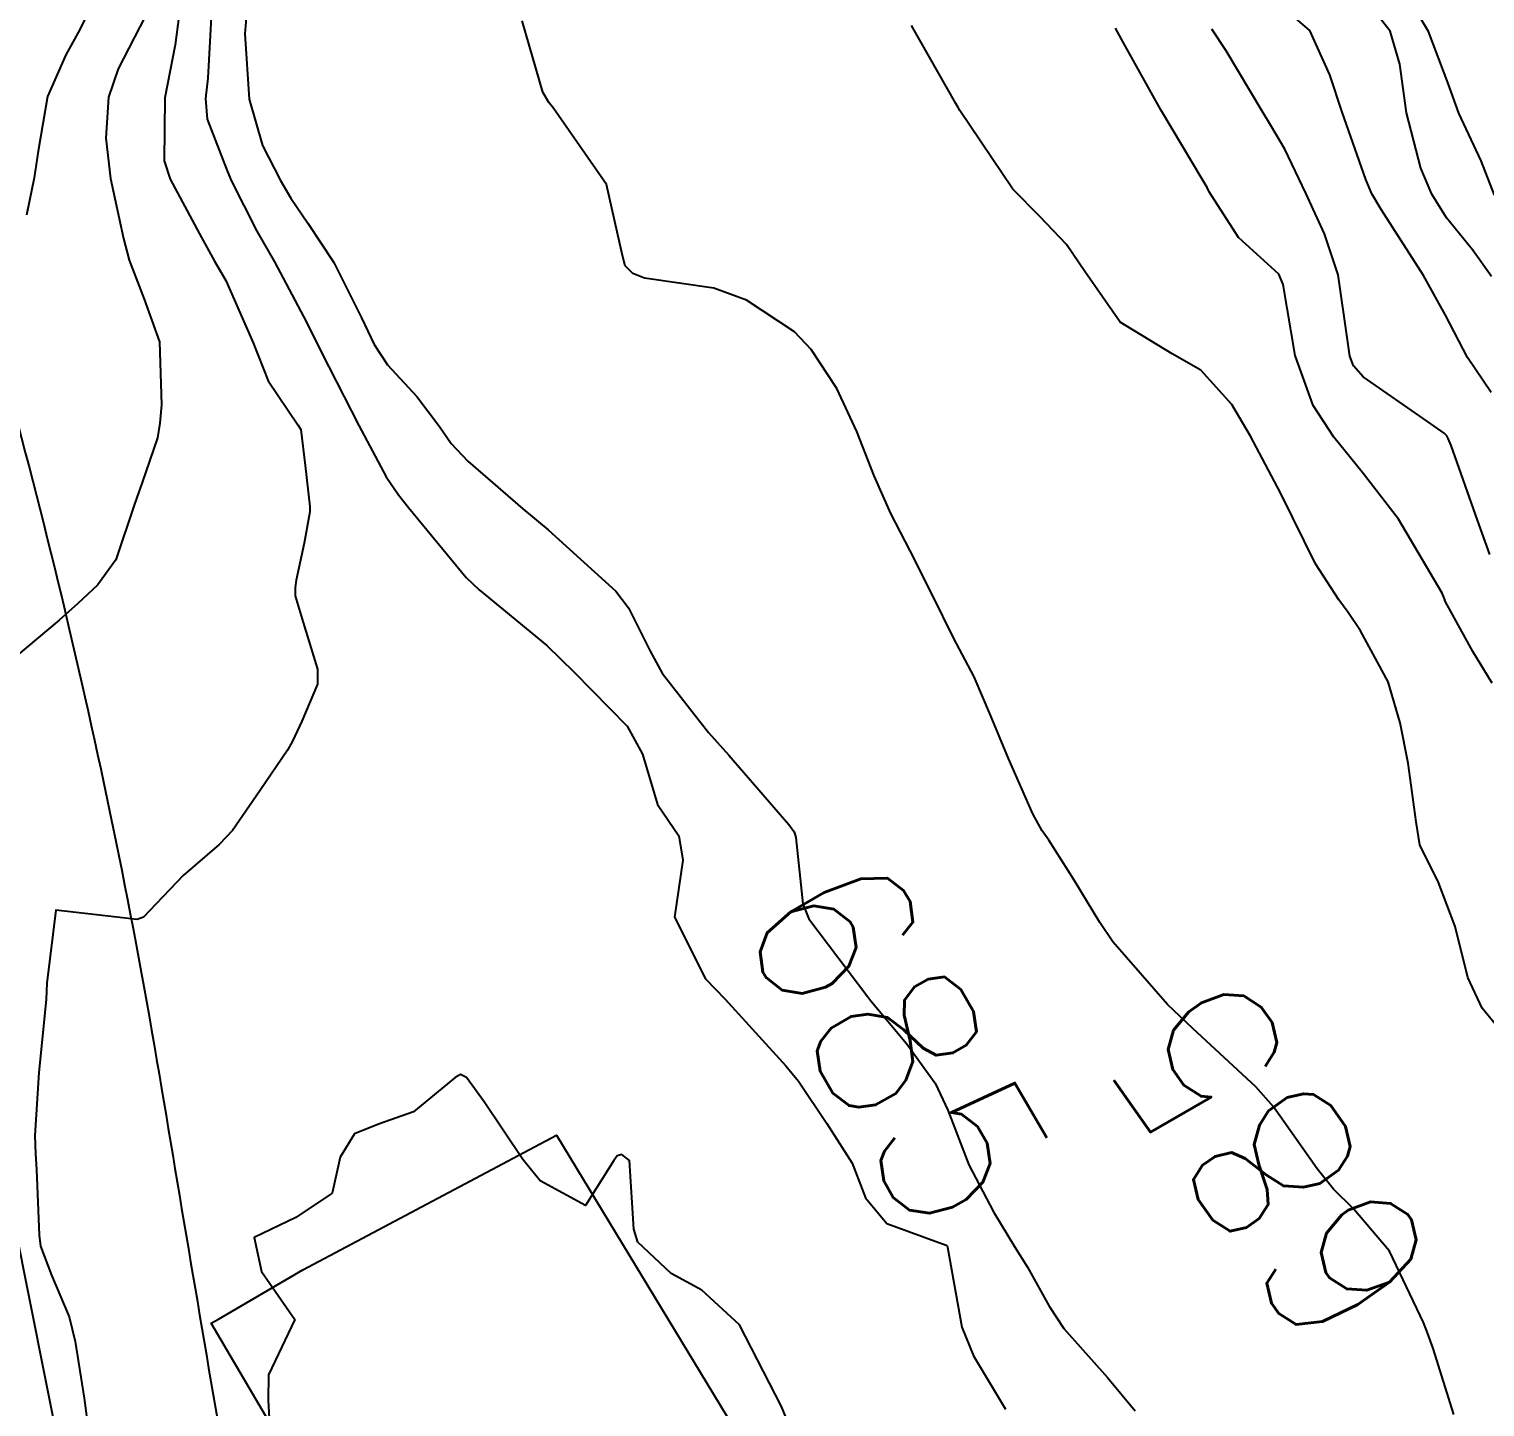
# Model space of a CAD drawing. Header units: metres. Extents: x 298520 to 308411, y 7433745 to 7450750.
# Drawn here: x 301149.22 to 301185.02, y 7443013.19 to 7443047.08 of the extents above; entities that cross this region are included whole.
import ezdxf
from ezdxf.enums import TextEntityAlignment as Align

# ---------------------------------------------------------------- set-up
doc = ezdxf.new("R2010")
doc.units = ezdxf.units.M
doc.header["$LTSCALE"] = 10
doc.linetypes.add('DASHED', pattern=[0.75, 0.5, -0.25])
for name, color, linetype in [('Cotas', 45, 'Continuous'), ('Curvas de Nivel 1m', 11, 'Continuous'), ('Curvas de Nivel 5m', 15, 'Continuous'), ('Edificações', 30, 'Continuous'), ('Vias Primárias', 230, 'Continuous'), ('Vias Secundárias', 230, 'DASHED')]:
    doc.layers.add(name, color=color, linetype=linetype)
doc.styles.add('Style-STANDARD', font='STANDARD.shx')

msp = doc.modelspace()

# ---------------------------------------------------------------- linework, layer by layer
at = {"layer": 'Curvas de Nivel 1m', "flags": 128}
for points, elevation in [([(301185.25, 7443042.992), (301184.928, 7443043.834), (301184.377, 7443045.006), (301184.114, 7443045.737), (301183.631, 7443047.015), (301182.863, 7443048.306)], 691), ([(301185.168, 7443038.136), (301184.592, 7443039.002), (301184.048, 7443040.038), (301183.506, 7443041.016), (301182.463, 7443042.642), (301182.237, 7443043.028), (301182.086, 7443043.379), (301181.509, 7443045.036), (301181.202, 7443045.953), (301180.714, 7443047.044), (301180.138, 7443047.531)], 689), ([(301152.071, 7443047.391), (301151.408, 7443046.102), (301151.172, 7443045.399), (301151.106, 7443044.392), (301151.215, 7443043.399), (301151.536, 7443041.928), (301151.677, 7443041.394), (301152.049, 7443040.436), (301152.426, 7443039.386), (301152.469, 7443037.837), (301152.435, 7443037.386), (301152.371, 7443037.025), (301151.998, 7443035.924), (301151.856, 7443035.529), (301151.812, 7443035.392), (301151.345, 7443034.023), (301150.899, 7443033.401), (301150.413, 7443032.951), (301149.954, 7443032.541), (301148.633, 7443031.43)], 688), ([(301150.627, 7443047.405), (301150.464, 7443047.071), (301150.123, 7443046.447), (301149.665, 7443045.417), (301149.44, 7443044.073), (301149.342, 7443043.421), (301149.154, 7443042.504)], 689), ([(301152.9, 7443047.378), (301152.808, 7443046.694), (301152.553, 7443045.383), (301152.539, 7443043.834), (301152.684, 7443043.384), (301153.408, 7443042.038), (301153.773, 7443041.373), (301154.056, 7443040.893), (301154.73, 7443039.36), (301155.092, 7443038.422), (301155.825, 7443037.343), (301155.895, 7443037.225), (301156.003, 7443036.347), (301156.121, 7443035.339), (301156.122, 7443035.207), (301155.979, 7443034.43), (301155.786, 7443033.523), (301155.756, 7443033.343), (301155.756, 7443033.138), (301155.954, 7443032.478), (301156.31, 7443031.336), (301156.307, 7443030.967), (301155.924, 7443030.053), (301155.696, 7443029.564), (301155.568, 7443029.345), (301154.887, 7443028.34), (301154.222, 7443027.365), (301153.889, 7443027.022), (301153.002, 7443026.259), (301152.175, 7443025.387), (301152.027, 7443025.232), (301151.87, 7443025.178), (301149.873, 7443025.41), (301149.651, 7443023.608), (301149.643, 7443023.413), (301149.635, 7443023.207), (301149.454, 7443021.416), (301149.354, 7443019.862), (301149.375, 7443019.416), (301149.399, 7443019.026), (301149.46, 7443017.415), (301149.499, 7443017.143), (301149.763, 7443016.431), (301150.199, 7443015.406), (301150.352, 7443014.796), (301150.572, 7443013.402), (301150.703, 7443012.41)], 687), ([(301153.695, 7443047.367), (301153.609, 7443045.869), (301153.557, 7443045.368), (301153.594, 7443044.863), (301154.085, 7443043.594), (301154.149, 7443043.435), (301154.177, 7443043.369), (301154.82, 7443042.108), (301155.247, 7443041.352), (301156.041, 7443039.871), (301156.304, 7443039.337), (301156.588, 7443038.773), (301157.323, 7443037.327), (301158, 7443036.064), (301158.3, 7443035.619), (301158.545, 7443035.312), (301159.967, 7443033.588), (301160.281, 7443033.287), (301161.949, 7443031.918), (301162.619, 7443031.263), (301163.923, 7443029.931), (301164.301, 7443029.244), (301164.669, 7443028.007), (301165.191, 7443027.231), (301165.295, 7443026.637), (301165.086, 7443025.232), (301165.85, 7443023.719), (301166.332, 7443023.215), (301167.827, 7443021.575), (301168.134, 7443021.197), (301168.834, 7443020.163), (301169.461, 7443019.183), (301169.784, 7443018.334), (301170.306, 7443017.7), (301171.773, 7443017.164), (301171.79, 7443017.15), (301171.804, 7443017.118), (301172.152, 7443015.146), (301172.438, 7443014.447), (301173.225, 7443013.135)], 686), ([(301185.353, 7443022.502), (301184.947, 7443022.993), (301184.601, 7443023.749), (301184.287, 7443025.004), (301183.879, 7443026.087), (301183.415, 7443027.015), (301183.331, 7443027.583), (301183.134, 7443029.018), (301182.937, 7443030.011), (301182.637, 7443031.023), (301181.955, 7443032.278), (301181.652, 7443032.726), (301181.425, 7443033.038), (301180.85, 7443033.925), (301180.294, 7443035.055), (301179.992, 7443035.674), (301179.252, 7443037.068), (301178.793, 7443037.841), (301178.029, 7443038.688), (301177.327, 7443039.087), (301176.044, 7443039.869), (301175.178, 7443041.113), (301174.731, 7443041.782), (301174.076, 7443042.465), (301173.412, 7443043.137), (301172.102, 7443045.075), (301172.06, 7443045.15), (301172.01, 7443045.245), (301170.92, 7443047.162)], 686), ([(301185.193, 7443030.991), (301184.718, 7443031.766), (301184.04, 7443033.009), (301184.02, 7443033.066), (301183.965, 7443033.2), (301182.891, 7443035.021), (301182, 7443036.18), (301181.3, 7443037.041), (301180.792, 7443037.819), (301180.348, 7443039.047), (301180.059, 7443040.795), (301179.951, 7443041.052), (301178.959, 7443041.954), (301178.233, 7443043.078), (301178.184, 7443043.179), (301178.086, 7443043.347), (301177.047, 7443045.091), (301176.128, 7443046.741), (301175.933, 7443047.103)], 687), ([(301185.14, 7443034.158), (301184.833, 7443034.997), (301184.184, 7443036.834), (301184.118, 7443037.008), (301184.081, 7443037.076), (301184.014, 7443037.14), (301183.603, 7443037.428), (301182.028, 7443038.528), (301181.79, 7443038.793), (301181.697, 7443039.033), (301181.642, 7443039.431), (301181.412, 7443041.037), (301181.075, 7443042.038), (301180.618, 7443043.045), (301180.094, 7443044.123), (301179.753, 7443044.709), (301179.542, 7443045.058), (301178.651, 7443046.546), (301178.299, 7443047.078)], 688), ([(301168.551, 7443011.192), (301167.723, 7443013.2), (301166.685, 7443015.211), (301165.761, 7443016.061), (301165.005, 7443016.471), (301164.183, 7443017.244), (301164.091, 7443017.56), (301163.978, 7443019.247), (301163.795, 7443019.399), (301163.682, 7443019.364), (301163.595, 7443019.252), (301162.9, 7443018.141), (301161.788, 7443018.745), (301161.362, 7443019.274), (301160.409, 7443020.689), (301159.975, 7443021.288), (301159.824, 7443021.364), (301159.692, 7443021.292), (301158.673, 7443020.444), (301157.805, 7443020.143), (301157.22, 7443019.907), (301156.862, 7443019.329), (301156.672, 7443018.443), (301155.778, 7443017.846), (301154.755, 7443017.355), (301154.929, 7443016.517), (301155.753, 7443015.34), (301155.106, 7443013.975), (301155.099, 7443013.349), (301155.132, 7443012.763)], 686)]:
    msp.add_lwpolyline(points, dxfattribs=dict(at, elevation=elevation))
at = {"layer": 'Curvas de Nivel 5m', "flags": 128}
for points, elevation in [([(301185.179, 7443040.993), (301184.713, 7443041.644), (301184.077, 7443042.438), (301183.709, 7443043.014), (301183.446, 7443043.66), (301183.092, 7443045.02), (301182.925, 7443046.218), (301182.686, 7443047.024), (301182.14, 7443047.72)], 690), ([(301154.551, 7443047.356), (301154.524, 7443046.959), (301154.632, 7443045.355), (301154.952, 7443044.217), (301155.396, 7443043.35), (301155.652, 7443042.92), (301156.073, 7443042.3), (301156.707, 7443041.334), (301157.393, 7443039.976), (301157.699, 7443039.323), (301158.028, 7443038.822), (301158.755, 7443038.043), (301159.305, 7443037.301), (301159.598, 7443036.885), (301160.004, 7443036.446), (301161.357, 7443035.276), (301161.985, 7443034.762), (301163.645, 7443033.253), (301163.959, 7443032.846), (301164.486, 7443031.779), (301164.784, 7443031.237), (301165.921, 7443029.775), (301166.423, 7443029.215), (301167.896, 7443027.511), (301168.027, 7443027.331), (301168.07, 7443027.197), (301168.246, 7443025.564), (301168.393, 7443025.195), (301169.844, 7443023.271), (301169.918, 7443023.179), (301170.791, 7443022.124), (301171.497, 7443021.155), (301171.813, 7443020.487), (301172.327, 7443019.145), (301172.934, 7443017.986), (301173.451, 7443017.133), (301173.768, 7443016.626), (301174.306, 7443015.67), (301174.662, 7443015.116), (301175.735, 7443013.911), (301176.414, 7443013.093)], 685), ([(301184.252, 7443013.002), (301183.747, 7443014.624), (301183.604, 7443015.011), (301183.505, 7443015.263), (301182.67, 7443017.021), (301181.783, 7443018.058), (301181.297, 7443018.547), (301180.894, 7443019.043), (301179.816, 7443020.567), (301179.385, 7443021.064), (301177.837, 7443022.492), (301177.212, 7443023.086), (301175.866, 7443024.629), (301175.547, 7443025.105), (301174.914, 7443026.145), (301174.29, 7443027.124), (301174.129, 7443027.36), (301173.899, 7443027.776), (301173.301, 7443029.136), (301172.863, 7443030.206), (301172.458, 7443031.145), (301171.952, 7443032.108), (301171.432, 7443033.155), (301170.887, 7443034.248), (301170.405, 7443035.166), (301169.997, 7443036.089), (301169.574, 7443037.177), (301169.08, 7443038.241), (301168.453, 7443039.194), (301168.039, 7443039.627), (301166.856, 7443040.407), (301166.055, 7443040.706), (301164.353, 7443040.951), (301164.06, 7443041.067), (301163.878, 7443041.252), (301163.806, 7443041.512), (301163.418, 7443043.257), (301162.102, 7443045.139), (301161.998, 7443045.271), (301161.854, 7443045.525), (301161.345, 7443047.278)], 685)]:
    msp.add_lwpolyline(points, dxfattribs=dict(at, elevation=elevation))
at = {"layer": 'Edificações'}
msp.add_lwpolyline([(301153.877, 7443015.346), (301155.949, 7443016.563), (301162.188, 7443019.875), (301168.948, 7443008.713), (301160.306, 7443003.993), (301153.696, 7443015.245)], close=True, dxfattribs=at)
at = {"layer": 'Vias Primárias'}
for points in [[(301147.124, 7443043.658, -0.033549), (301152.474, 7443021.018, 0.00134), (301154.248, 7443010.54), (301157.21, 7442998.576), (301161.557, 7442979.571), (301163.544, 7442969.665, 0.230198), (301169.351, 7442962.034, 0.125476), (301171.01, 7442961.667, -0.051736), (301174.325, 7442961.428, -0.004428), (301184.001, 7442959.626, -0.090906), (301192.291, 7442956.369, -0.034578), (301203.494, 7442948.291, 0.229539), (301207.922, 7442947.195, -0.119578)], [(301155.352, 7442889.721), (301157.712, 7442904.368), (301160.316, 7442915.913, 0.197626), (301160.169, 7442916.78, 0.459479), (301158.108, 7442917.093), (301160.802, 7442928.788), (301158.164, 7442935.558), (301158.502, 7442937.377, 0.092014), (301158.502, 7442941.652, 0.067691), (301157.161, 7442945.716, -0.028636), (301151.623, 7442958.94, -0.081298), (301149.007, 7442973.556), (301153.007, 7442974.177), (301157.552, 7442955.676, 0.180418), (301158.906, 7442953.688, 0.61466), (301161.422, 7442955.019), (301160.497, 7442959.787), (301157.604, 7442973.778), (301145.804, 7443032.986)]]:
    msp.add_lwpolyline(points, format="xyb", dxfattribs=at)
at = {"layer": 'Vias Secundárias'}
msp.add_lwpolyline([(301465.55, 7442973.319, 0), (301478.59, 7442967.28, -0.011668)], format="xyb", dxfattribs=at)

# ---------------------------------------------------------------- texts
at = {"layer": 'Cotas', "style": 'Style-STANDARD'}
for rotation, p in [(300.0632, (301170.557, 7443022.181, 685)), (125.2571, (301179.779, 7443019.19, 685))]:
    msp.add_text('685', height=4, rotation=rotation, dxfattribs=at).set_placement(p, align=Align.MIDDLE_CENTER)

doc.saveas('drawing.dxf')
